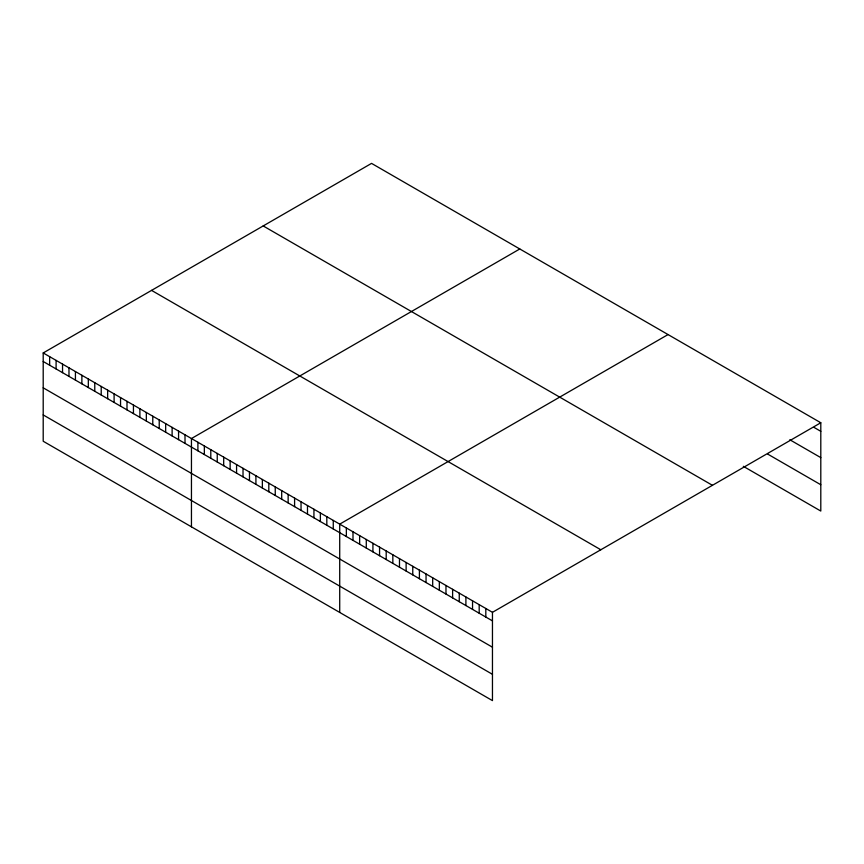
<?xml version="1.0" encoding="UTF-8"?>
<svg xmlns="http://www.w3.org/2000/svg" width="864" height="864" viewBox="0 0 864 864"><rect width="100%" height="100%" fill="white"/><g stroke="black" fill="none" stroke-linecap="round" stroke-linejoin="round"><path stroke-width="1.3" d="M43.2 352.944L492.458 612.317L492.458 700.618L43.2 441.245L43.2 352.944L371.542 163.382L820.8 422.755L820.8 511.056L743.321 466.322M519.793 248.972L191.452 438.534L191.452 526.835M668.056 334.562L339.714 524.135L339.714 612.436M492.458 612.317L820.8 422.755M814.158 427.486L820.8 431.32M789.804 439.744L820.8 457.628M767.675 454.075L820.8 484.747M263.185 225.936L712.444 485.309M151.556 290.38L600.815 549.763M43.2 361.498L492.458 620.881M43.2 387.817L492.458 647.201M43.2 414.925L492.458 674.309M485.816 608.483L485.816 617.047M479.185 604.649L479.185 613.213M472.543 600.815L472.543 609.379M465.901 596.981L465.901 605.545M459.259 593.147L459.259 601.711M452.617 589.313L452.617 597.877M445.975 585.479L445.975 594.043M439.333 581.645L439.333 590.209M432.691 577.811L432.691 586.375M426.049 573.977L426.049 582.541M419.407 570.143L419.407 578.707M412.765 566.309L412.765 574.873M406.123 562.475L406.123 571.039M399.481 558.641L399.481 567.205M392.839 554.807L392.839 563.371M386.197 550.973L386.197 559.537M379.566 547.139L379.566 555.703M372.924 543.305L372.924 551.869M366.282 539.471L366.282 548.035M359.64 535.637L359.64 544.19M352.998 531.803L352.998 540.356M346.356 527.969L346.356 536.522M333.266 520.409L333.266 528.973M326.819 516.694L326.819 525.247M320.371 512.968L320.371 521.532M313.934 509.242L313.934 517.806M307.487 505.526L307.487 514.08M301.039 501.8L301.039 510.365M294.592 498.085L294.592 506.639M288.144 494.359L288.144 502.924M281.696 490.633L281.696 499.198M275.249 486.918L275.249 495.482M268.812 483.192L268.812 491.756M262.364 479.477L262.364 488.03M255.917 475.751L255.917 484.315M249.469 472.025L249.469 480.589M243.022 468.31L243.022 476.874M236.574 464.584L236.574 473.148M230.137 460.868L230.137 469.422M223.69 457.142L223.69 465.707M217.242 453.427L217.242 461.981M210.794 449.701L210.794 458.266M204.347 445.975L204.347 454.54M197.899 442.26L197.899 450.814M185.015 434.819L185.015 443.372M178.567 431.093L178.567 439.657M172.12 427.367L172.12 435.931M165.672 423.652L165.672 432.216M159.224 419.926L159.224 428.49M152.777 416.21L152.777 424.764M146.34 412.484L146.34 421.049M139.892 408.769L139.892 417.323M133.445 405.043L133.445 413.608M126.997 401.317L126.997 409.882M120.55 397.602L120.55 406.156M114.102 393.876L114.102 402.44M107.654 390.161L107.654 398.714M101.218 386.435L101.218 394.999M94.77 382.709L94.77 391.273M88.322 378.994L88.322 387.558M81.875 375.268L81.875 383.832M75.427 371.552L75.427 380.106M68.98 367.826L68.98 376.391M62.543 364.1L62.543 372.665M56.095 360.385L56.095 368.95M49.648 356.659L49.648 365.224"/></g></svg>
